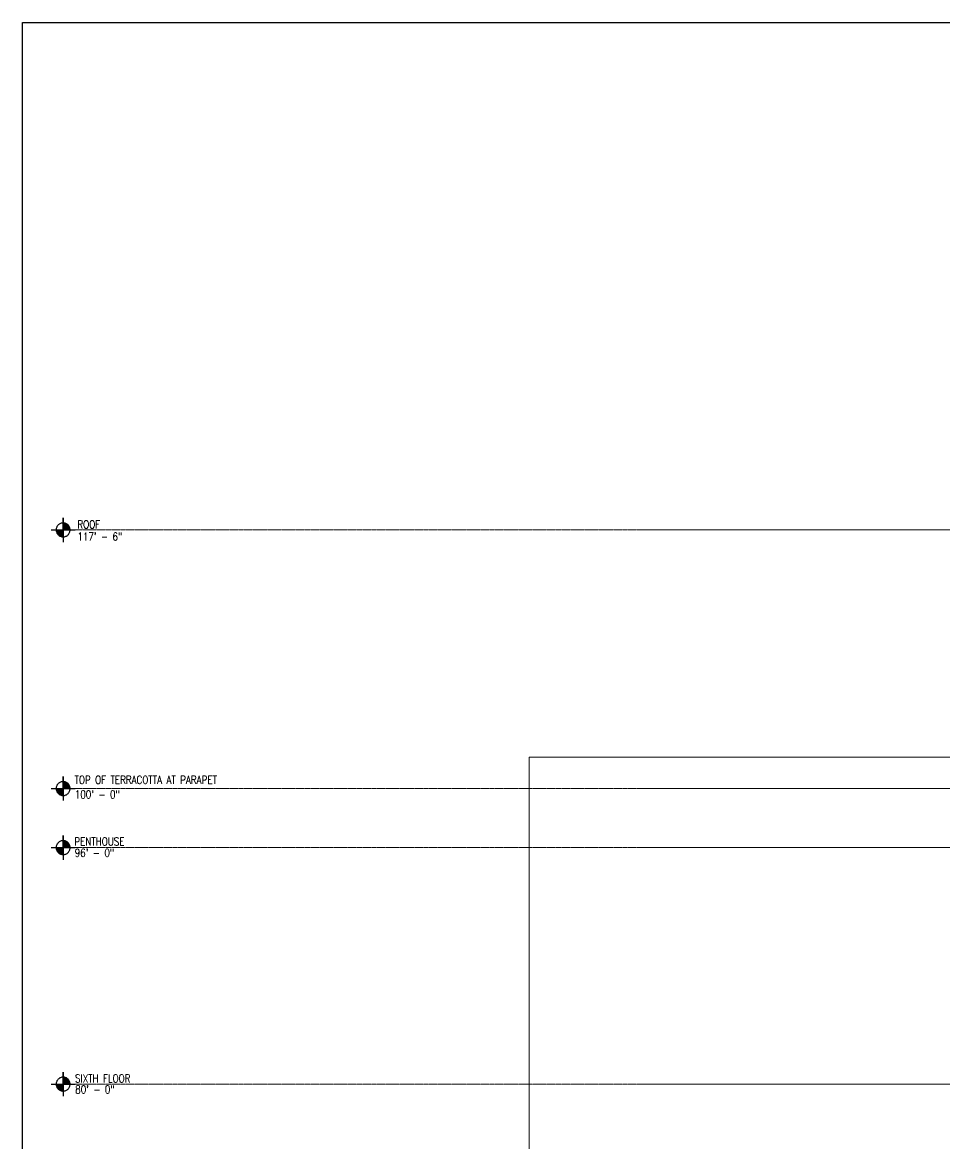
# Model space of a CAD drawing. Header units: inches. Extents: x 11737 to 18084, y -4365 to 1695.
# Drawn here: x 11737 to 12486, y 643 to 1553 of the extents above; entities that cross this region are included whole.
import ezdxf

# ---------------------------------------------------------------- set-up
doc = ezdxf.new("R2010")
doc.units = ezdxf.units.IN
doc.header["$MEASUREMENT"] = 0
for name, pattern in [('CENTER2', [1.125, 0.75, -0.125, 0.125, -0.125]), ('INC-200$0$NBK_CenterX2', [1.083333, 0.666667, -0.125, 0.166667, -0.125]), ('NBK_CenterX2', [1.083333, 0.666667, -0.125, 0.166667, -0.125])]:
    doc.linetypes.add(name, pattern=pattern)
doc.layers.get('Defpoints').update_dxf_attribs({"color": 250, "lineweight": 0})
for name, color, linetype, lineweight in [('!Dimension', 50, 'Continuous', 5), ('!Gridline', 112, 'NBK_CenterX2', 5), ('!Symbol', 131, 'Continuous', 30), ('INC-200$0$!Gridline @ 1', 112, 'INC-200$0$NBK_CenterX2', 5)]:
    doc.layers.add(name, color=color, linetype=linetype, lineweight=lineweight)
doc.styles.add('Romans', font='romans.shx', dxfattribs={"width": 0.8})

# ---------------------------------------------------------------- blocks, each defined once
blk = doc.blocks.new('WEST ELEVATION GRID')
for p, q in [((842.95, 1652.4), (-1655, 1652.4)), ((-1655, 1442.4), (842.95, 1442.4)), ((-1655, 1394.4), (842.95, 1394.4)), ((-1655, 1202.4), (842.95, 1202.4))]:
    blk.add_line(p, q)
blk = doc.blocks.new('E.L.')
at = {"linetype": 'CENTER2', "ltscale": 60}
h = blk.add_hatch(color=256, dxfattribs=at)
h.paths.add_polyline_path([(0.0618, 0), (0, 0), (0, -0.0618, 0.414214)])
h.paths.add_polyline_path([(0, 0.0618, 0.414214), (-0.0618, 0), (0, 0)])
for p, q in [((0, 0.1071), (0, -0.1071)), ((0, -0.0636), (0, 0.1071)), ((0.1071, 0), (-0.1071, 0))]:
    blk.add_line(p, q, dxfattribs=at)
blk.add_circle((0, 0), 0.0618, dxfattribs=at)
blk = doc.blocks.new('GRID_ELEV WEST_W')
at = {"layer": '!Gridline'}
for p, q in [((-594.98, 8.48), (1164.09, 8.48)), ((-594.98, -147.77), (1164.09, -147.77)), ((-594.98, -183.48), (1164.09, -183.48)), ((-594.98, -326.34), (1164.09, -326.34))]:
    blk.add_line(p, q, dxfattribs=at)
at = {"layer": '!Symbol'}
for p, xscale, yscale, zscale in [((-594.98, 8.48), -68.26943074607, 68.26943074607, 68.26943074607), ((-594.98, -147.77), -68.269430746069, 68.269430746069, 68.269430746069), ((-594.98, -183.48, -1003.95), -68.269430746069, 68.269430746069, 68.269430746069), ((-594.98, -326.34, -1003.95), -68.269430746069, 68.269430746069, 68.269430746069)]:
    blk.add_blockref('E.L.', p, dxfattribs=dict(at, xscale=xscale, yscale=yscale, zscale=zscale))
at = {"layer": '!Dimension', "attachment_point": 5, "style": 'Romans'}
for s, insert, char_height in [('ROOF', (-579.48, 11.8), 4.836), ('117\' - 6"', (-572.78, 4.47), 4.836), ('100\' - 0"', (-574.3, -151.34), 4.836), ('PENTHOUSE', (-573.06, -179.77, -1003.95), 4.836), ('96\' - 0"', (-576.02, -186.61, -1003.95), 4.836), ('SIXTH FLOOR', (-571.06, -322.87, -1003.95), 4.8363), ('80\' - 0"', (-575.73, -329.55, -1003.95), 4.836)]:
    blk.add_mtext(s, dxfattribs=dict(at, insert=insert, char_height=char_height))
at = {"layer": '!Dimension', "insert": (-536.84, -142.51), "char_height": 4.8363, "width": 102.4863, "attachment_point": 5, "style": 'Romans'}
blk.add_mtext('\\pxql;TOP OF TERRACOTTA AT PARAPET', dxfattribs=at)

msp = doc.modelspace()

# ---------------------------------------------------------------- linework, layer by layer
at = {"color": 4}
msp.add_lwpolyline([(11736.95225, 1553.24217), (15084.43032, 1553.24217), (15084.43032, -571.07582), (11736.95225, -571.07582)], close=True, dxfattribs=at)
at = {"layer": 'Defpoints'}
msp.add_lwpolyline([(12148.50325, 956.65505), (13358.60399, 956.65505), (13358.60399, -417.39875), (12148.50325, -417.39875)], close=True, dxfattribs=at)

# ---------------------------------------------------------------- block references
msp.add_blockref('WEST ELEVATION GRID', (13901.7236, -511.19035), dxfattribs=at)
at = {"layer": 'INC-200$0$!Gridline @ 1', "xscale": 1.344, "yscale": 1.344, "zscale": 1.344}
msp.add_blockref('GRID_ELEV WEST_W', (12569.66309, 1129.81085), dxfattribs=at)

doc.saveas('drawing.dxf')
